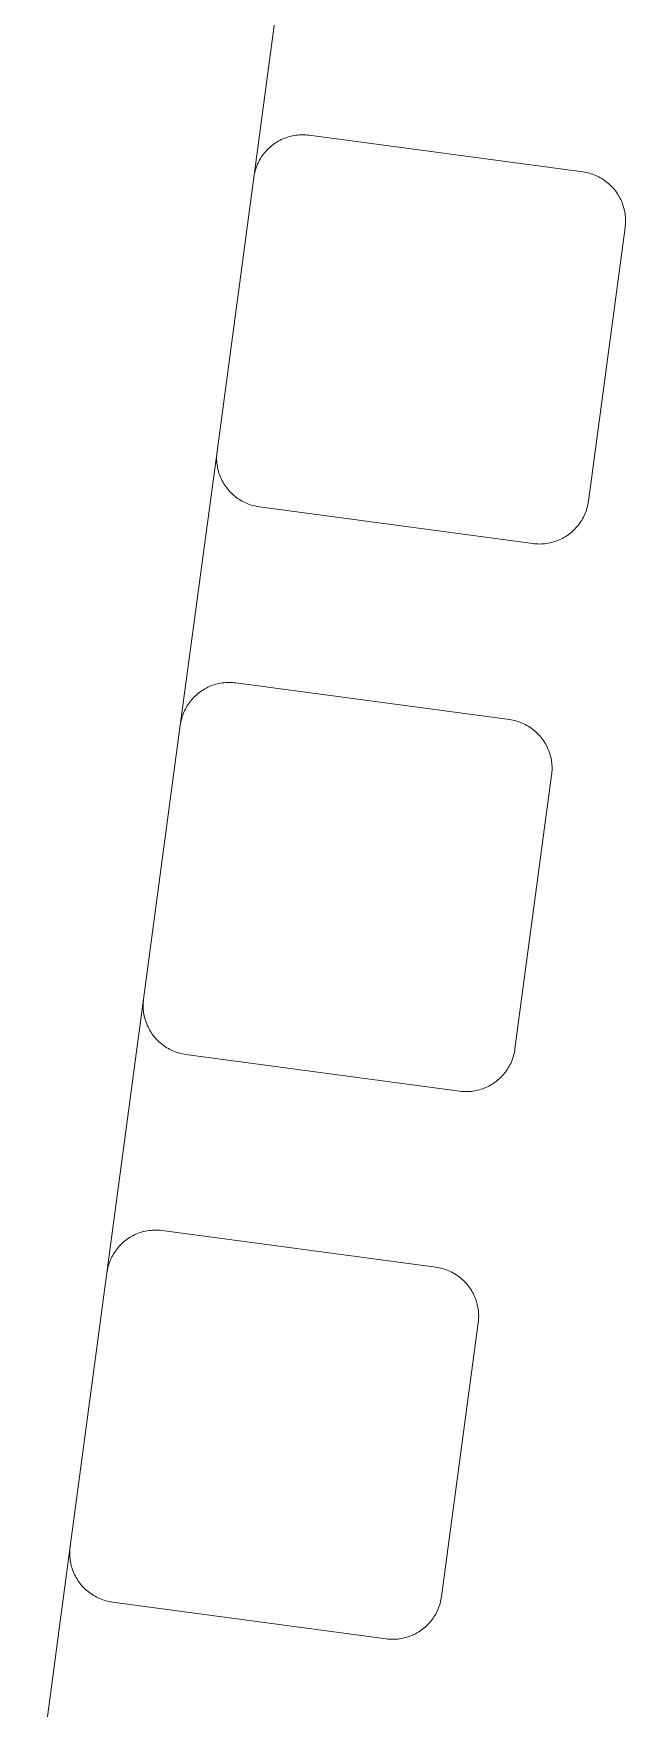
# Model space of a CAD drawing. Header units: inches. Extents: x -6 to 95, y -2 to 61.
# Drawn here: x 44.54 to 46.91, y 45.01 to 51.69 of the extents above; entities that cross this region are included whole.
import ezdxf

# ---------------------------------------------------------------- set-up
doc = ezdxf.new("R2010")
doc.units = ezdxf.units.IN
doc.layers.add('ZANO_R', color=7, linetype='Continuous', lineweight=0)

msp = doc.modelspace()

# ---------------------------------------------------------------- linework, layer by layer
at = {"layer": 'ZANO_R'}
for p, q in [((45.41979, 51.11914), (45.56646, 52.21229)), ((45.59422, 51.28881), (45.60092, 51.2894)), ((45.60092, 51.2894), (45.60764, 51.28977)), ((45.60764, 51.28977), (45.61436, 51.2899)), ((45.61436, 51.2899), (45.62109, 51.28981)), ((45.62109, 51.28981), (45.6278, 51.28949)), ((45.6278, 51.28949), (45.63451, 51.28894)), ((45.46613, 51.22191), (45.47062, 51.22692)), ((45.47062, 51.22692), (45.47528, 51.23177)), ((45.47528, 51.23177), (45.4801, 51.23646)), ((45.4801, 51.23646), (45.48508, 51.24098)), ((45.48508, 51.24098), (45.49021, 51.24533)), ((45.49021, 51.24533), (45.49548, 51.2495)), ((45.49548, 51.2495), (45.5009, 51.25349)), ((45.5009, 51.25349), (45.50645, 51.25729)), ((45.50645, 51.25729), (45.51212, 51.2609)), ((45.51212, 51.2609), (45.51791, 51.26432)), ((45.51791, 51.26432), (45.52382, 51.26753)), ((45.52382, 51.26753), (45.52983, 51.27054)), ((45.52983, 51.27054), (45.53595, 51.27335)), ((45.53595, 51.27335), (45.54215, 51.27594)), ((45.54215, 51.27594), (45.54844, 51.27832)), ((45.54844, 51.27832), (45.55481, 51.28048)), ((45.55481, 51.28048), (45.56125, 51.28243)), ((45.56125, 51.28243), (45.56775, 51.28415)), ((45.56775, 51.28415), (45.5743, 51.28566)), ((45.5743, 51.28566), (45.58091, 51.28693)), ((45.58091, 51.28693), (45.58755, 51.28798)), ((45.58755, 51.28798), (45.59422, 51.28881)), ((45.63451, 51.28894), (45.64119, 51.28816)), ((45.64119, 51.28816), (46.73434, 51.14148)), ((45.42708, 51.15193), (45.4292, 51.15831)), ((45.4292, 51.15831), (45.43154, 51.16462)), ((45.43154, 51.16462), (45.43409, 51.17084)), ((45.43409, 51.17084), (45.43686, 51.17697)), ((45.43686, 51.17697), (45.43983, 51.183)), ((45.43983, 51.183), (45.44301, 51.18893)), ((45.44301, 51.18893), (45.44639, 51.19474)), ((45.44639, 51.19474), (45.44996, 51.20044)), ((45.44996, 51.20044), (45.45372, 51.20601)), ((45.45372, 51.20601), (45.45768, 51.21145)), ((45.45768, 51.21145), (45.46182, 51.21675)), ((45.46182, 51.21675), (45.46613, 51.22191)), ((45.27312, 50.02599), (45.41979, 51.11914)), ((45.41979, 51.11914), (45.4208, 51.12579)), ((45.4208, 51.12579), (45.42203, 51.1324)), ((45.42203, 51.1324), (45.42349, 51.13897)), ((45.42349, 51.13897), (45.42517, 51.14548)), ((45.42517, 51.14548), (45.42708, 51.15193)), ((46.73434, 51.14148), (46.74098, 51.14048)), ((46.74098, 51.14048), (46.7476, 51.13924)), ((46.7476, 51.13924), (46.75416, 51.13778)), ((46.75416, 51.13778), (46.76067, 51.1361)), ((46.76067, 51.1361), (46.76712, 51.1342)), ((46.76712, 51.1342), (46.7735, 51.13207)), ((46.7735, 51.13207), (46.77981, 51.12973)), ((46.77981, 51.12973), (46.78603, 51.12718)), ((46.78603, 51.12718), (46.79216, 51.12441)), ((46.79216, 51.12441), (46.79819, 51.12144)), ((46.79819, 51.12144), (46.80412, 51.11827)), ((46.80412, 51.11827), (46.80994, 51.11489)), ((46.80994, 51.11489), (46.81563, 51.11132)), ((46.81563, 51.11132), (46.82121, 51.10755)), ((46.82121, 51.10755), (46.82665, 51.1036)), ((46.82665, 51.1036), (46.83195, 51.09946)), ((46.83195, 51.09946), (46.83711, 51.09514)), ((46.83711, 51.09514), (46.84211, 51.09065)), ((46.84211, 51.09065), (46.84696, 51.08599)), ((46.84696, 51.08599), (46.85165, 51.08117)), ((46.85165, 51.08117), (46.85617, 51.07619)), ((46.85617, 51.07619), (46.86052, 51.07107)), ((46.86052, 51.07107), (46.86469, 51.06579)), ((46.86469, 51.06579), (46.86868, 51.06038)), ((46.86868, 51.06038), (46.87249, 51.05483)), ((46.87249, 51.05483), (46.8761, 51.04915)), ((46.8761, 51.04915), (46.87951, 51.04336)), ((46.87951, 51.04336), (46.88272, 51.03745)), ((46.88272, 51.03745), (46.88574, 51.03144)), ((46.88574, 51.03144), (46.88854, 51.02533)), ((46.88854, 51.02533), (46.89113, 51.01912)), ((46.89113, 51.01912), (46.89351, 51.01283)), ((46.89351, 51.01283), (46.89568, 51.00646)), ((46.89568, 51.00646), (46.89762, 51.00003)), ((46.89762, 51.00003), (46.89935, 50.99353)), ((46.89935, 50.99353), (46.90085, 50.98697)), ((46.90085, 50.98697), (46.90213, 50.98037)), ((46.90213, 50.98037), (46.90318, 50.97372)), ((46.90318, 50.97372), (46.904, 50.96705)), ((46.904, 50.96705), (46.90459, 50.96035)), ((46.90459, 50.96035), (46.90496, 50.95364)), ((46.90335, 50.92009), (46.75668, 49.82694)), ((46.90413, 50.92677), (46.90335, 50.92009)), ((46.90468, 50.93347), (46.90413, 50.92677)), ((46.905, 50.94019), (46.90468, 50.93347)), ((46.90496, 50.95364), (46.9051, 50.94691)), ((46.9051, 50.94691), (46.905, 50.94019)), ((45.12645, 48.93284), (45.27312, 50.02599)), ((45.27179, 50.01261), (45.27234, 50.01931)), ((45.27234, 50.01931), (45.27312, 50.02599)), ((45.27137, 49.99917), (45.27146, 50.00589)), ((45.27151, 49.99245), (45.27137, 49.99917)), ((45.27146, 50.00589), (45.27179, 50.01261)), ((45.27187, 49.98573), (45.27151, 49.99245)), ((45.27247, 49.97903), (45.27187, 49.98573)), ((45.27329, 49.97236), (45.27247, 49.97903)), ((45.27434, 49.96571), (45.27329, 49.97236)), ((45.27562, 49.95911), (45.27434, 49.96571)), ((45.27712, 49.95256), (45.27562, 49.95911)), ((45.27884, 49.94606), (45.27712, 49.95256)), ((45.28079, 49.93962), (45.27884, 49.94606)), ((45.28295, 49.93325), (45.28079, 49.93962)), ((45.28533, 49.92696), (45.28295, 49.93325)), ((45.28793, 49.92076), (45.28533, 49.92696)), ((45.29073, 49.91464), (45.28793, 49.92076)), ((45.29374, 49.90863), (45.29073, 49.91464)), ((45.29696, 49.90272), (45.29374, 49.90863)), ((45.30037, 49.89693), (45.29696, 49.90272)), ((45.30398, 49.89125), (45.30037, 49.89693)), ((45.30778, 49.88571), (45.30398, 49.89125)), ((45.31177, 49.88029), (45.30778, 49.88571)), ((45.31594, 49.87502), (45.31177, 49.88029)), ((45.32029, 49.86989), (45.31594, 49.87502)), ((45.32481, 49.86491), (45.32029, 49.86989)), ((45.3295, 49.86009), (45.32481, 49.86491)), ((45.33435, 49.85543), (45.3295, 49.86009)), ((45.33936, 49.85094), (45.33435, 49.85543)), ((45.34452, 49.84662), (45.33936, 49.85094)), ((45.34982, 49.84249), (45.34452, 49.84662)), ((45.35526, 49.83853), (45.34982, 49.84249)), ((45.36083, 49.83477), (45.35526, 49.83853)), ((45.36653, 49.83119), (45.36083, 49.83477)), ((45.37235, 49.82782), (45.36653, 49.83119)), ((45.37827, 49.82464), (45.37235, 49.82782)), ((45.38431, 49.82167), (45.37827, 49.82464)), ((45.39044, 49.8189), (45.38431, 49.82167)), ((45.39666, 49.81635), (45.39044, 49.8189)), ((46.75567, 49.82029), (46.75443, 49.81368)), ((46.75668, 49.82694), (46.75567, 49.82029)), ((45.40296, 49.81401), (45.39666, 49.81635)), ((45.40935, 49.81189), (45.40296, 49.81401)), ((45.4158, 49.80998), (45.40935, 49.81189)), ((45.42231, 49.8083), (45.4158, 49.80998)), ((45.42887, 49.80684), (45.42231, 49.8083)), ((45.43548, 49.8056), (45.42887, 49.80684)), ((45.44213, 49.8046), (45.43548, 49.8056)), ((46.53528, 49.65793), (45.44213, 49.8046)), ((46.73008, 49.75134), (46.72651, 49.74564)), ((46.73346, 49.75715), (46.73008, 49.75134)), ((46.73664, 49.76308), (46.73346, 49.75715)), ((46.73961, 49.76911), (46.73664, 49.76308)), ((46.74237, 49.77524), (46.73961, 49.76911)), ((46.74493, 49.78147), (46.74237, 49.77524)), ((46.74727, 49.78777), (46.74493, 49.78147)), ((46.74939, 49.79415), (46.74727, 49.78777)), ((46.75129, 49.8006), (46.74939, 49.79415)), ((46.75298, 49.80711), (46.75129, 49.8006)), ((46.75443, 49.81368), (46.75298, 49.80711)), ((46.66435, 49.68518), (46.65855, 49.68176)), ((46.67002, 49.68879), (46.66435, 49.68518)), ((46.67557, 49.69259), (46.67002, 49.68879)), ((46.68098, 49.69658), (46.67557, 49.69259)), ((46.68626, 49.70075), (46.68098, 49.69658)), ((46.69139, 49.7051), (46.68626, 49.70075)), ((46.69637, 49.70962), (46.69139, 49.7051)), ((46.70119, 49.71431), (46.69637, 49.70962)), ((46.70584, 49.71916), (46.70119, 49.71431)), ((46.71033, 49.72417), (46.70584, 49.71916)), ((46.71465, 49.72933), (46.71033, 49.72417)), ((46.71879, 49.73463), (46.71465, 49.72933)), ((46.72274, 49.74007), (46.71879, 49.73463)), ((46.72651, 49.74564), (46.72274, 49.74007)), ((46.54196, 49.65714), (46.53528, 49.65793)), ((46.54866, 49.65659), (46.54196, 49.65714)), ((46.55538, 49.65627), (46.54866, 49.65659)), ((46.56211, 49.65618), (46.55538, 49.65627)), ((46.56883, 49.65631), (46.56211, 49.65618)), ((46.57554, 49.65668), (46.56883, 49.65631)), ((46.58224, 49.65727), (46.57554, 49.65668)), ((46.58892, 49.6581), (46.58224, 49.65727)), ((46.59556, 49.65915), (46.58892, 49.6581)), ((46.60216, 49.66043), (46.59556, 49.65915)), ((46.60872, 49.66193), (46.60216, 49.66043)), ((46.61522, 49.66365), (46.60872, 49.66193)), ((46.62166, 49.6656), (46.61522, 49.66365)), ((46.62802, 49.66776), (46.62166, 49.6656)), ((46.63431, 49.67014), (46.62802, 49.66776)), ((46.64052, 49.67273), (46.63431, 49.67014)), ((46.64663, 49.67554), (46.64052, 49.67273)), ((46.65265, 49.67855), (46.64663, 49.67554)), ((46.65855, 49.68176), (46.65265, 49.67855)), ((45.23048, 49.08123), (45.23649, 49.08425)), ((45.23649, 49.08425), (45.2426, 49.08705)), ((45.2426, 49.08705), (45.24881, 49.08964)), ((45.24881, 49.08964), (45.2551, 49.09202)), ((45.2551, 49.09202), (45.26147, 49.09419)), ((45.26147, 49.09419), (45.2679, 49.09613)), ((45.2679, 49.09613), (45.27441, 49.09786)), ((45.27441, 49.09786), (45.28096, 49.09936)), ((45.28096, 49.09936), (45.28756, 49.10064)), ((45.28756, 49.10064), (45.29421, 49.10169)), ((45.29421, 49.10169), (45.30088, 49.10251)), ((45.30088, 49.10251), (45.30758, 49.1031)), ((45.30758, 49.1031), (45.31429, 49.10347)), ((45.31429, 49.10347), (45.32102, 49.10361)), ((45.32102, 49.10361), (45.32774, 49.10351)), ((45.32774, 49.10351), (45.33446, 49.10319)), ((45.33446, 49.10319), (45.34116, 49.10264)), ((45.34116, 49.10264), (45.34784, 49.10186)), ((45.34784, 49.10186), (46.44099, 48.95519)), ((45.15662, 49.01414), (45.16038, 49.01972)), ((45.16038, 49.01972), (45.16434, 49.02516)), ((45.16434, 49.02516), (45.16847, 49.03046)), ((45.16847, 49.03046), (45.17279, 49.03561)), ((45.17279, 49.03561), (45.17728, 49.04062)), ((45.17728, 49.04062), (45.18194, 49.04547)), ((45.18194, 49.04547), (45.18676, 49.05016)), ((45.18676, 49.05016), (45.19174, 49.05468)), ((45.19174, 49.05468), (45.19687, 49.05903)), ((45.19687, 49.05903), (45.20214, 49.0632)), ((45.20214, 49.0632), (45.20756, 49.06719)), ((45.20756, 49.06719), (45.2131, 49.07099)), ((45.2131, 49.07099), (45.21878, 49.07461)), ((45.21878, 49.07461), (45.22457, 49.07802)), ((45.22457, 49.07802), (45.23048, 49.08123)), ((45.12869, 48.9461), (45.13015, 48.95267)), ((45.13015, 48.95267), (45.13183, 48.95918)), ((45.13183, 48.95918), (45.13374, 48.96563)), ((45.13374, 48.96563), (45.13586, 48.97201)), ((45.13586, 48.97201), (45.1382, 48.97832)), ((45.1382, 48.97832), (45.14075, 48.98454)), ((45.14075, 48.98454), (45.14352, 48.99067)), ((45.14352, 48.99067), (45.14649, 48.9967)), ((45.14649, 48.9967), (45.14966, 49.00263)), ((45.14966, 49.00263), (45.15304, 49.00845)), ((45.15304, 49.00845), (45.15662, 49.01414)), ((46.44099, 48.95519), (46.44764, 48.95418)), ((46.44764, 48.95418), (46.45425, 48.95294)), ((46.45425, 48.95294), (46.46082, 48.95148)), ((46.46082, 48.95148), (46.46733, 48.9498)), ((46.46733, 48.9498), (46.47378, 48.9479)), ((44.97977, 47.8397), (45.12645, 48.93284)), ((45.12645, 48.93284), (45.12745, 48.93949)), ((45.12745, 48.93949), (45.12869, 48.9461)), ((46.47378, 48.9479), (46.48016, 48.94578)), ((46.48016, 48.94578), (46.48646, 48.94344)), ((46.48646, 48.94344), (46.49269, 48.94088)), ((46.49269, 48.94088), (46.49882, 48.93812)), ((46.49882, 48.93812), (46.50485, 48.93514)), ((46.50485, 48.93514), (46.51078, 48.93197)), ((46.51078, 48.93197), (46.51659, 48.92859)), ((46.51659, 48.92859), (46.52229, 48.92502)), ((46.52229, 48.92502), (46.52786, 48.92125)), ((46.52786, 48.92125), (46.5333, 48.9173)), ((46.5333, 48.9173), (46.5386, 48.91316)), ((46.5386, 48.91316), (46.54376, 48.90884)), ((46.54376, 48.90884), (46.54877, 48.90435)), ((46.54877, 48.90435), (46.55362, 48.8997)), ((46.55362, 48.8997), (46.55831, 48.89488)), ((46.55831, 48.89488), (46.56283, 48.8899)), ((46.56283, 48.8899), (46.56718, 48.88477)), ((46.56718, 48.88477), (46.57135, 48.87949)), ((46.57135, 48.87949), (46.57534, 48.87408)), ((46.57534, 48.87408), (46.57914, 48.86853)), ((46.57914, 48.86853), (46.58275, 48.86286)), ((46.58275, 48.86286), (46.58617, 48.85706)), ((46.58617, 48.85706), (46.58938, 48.85116)), ((46.58938, 48.85116), (46.59239, 48.84514)), ((46.59239, 48.84514), (46.5952, 48.83903)), ((46.5952, 48.83903), (46.59779, 48.83282)), ((46.59779, 48.83282), (46.60017, 48.82653)), ((46.60017, 48.82653), (46.60233, 48.82017)), ((46.60233, 48.82017), (46.60428, 48.81373)), ((46.60428, 48.81373), (46.606, 48.80723)), ((46.606, 48.80723), (46.60751, 48.80067)), ((46.60751, 48.80067), (46.60878, 48.79407)), ((46.60878, 48.79407), (46.60983, 48.78743)), ((46.60983, 48.78743), (46.61066, 48.78075)), ((46.61066, 48.78075), (46.61125, 48.77405)), ((46.61125, 48.77405), (46.61162, 48.76734)), ((46.61166, 48.75389), (46.61134, 48.74717)), ((46.61162, 48.76734), (46.61175, 48.76061)), ((46.61175, 48.76061), (46.61166, 48.75389)), ((46.61001, 48.73379), (46.46333, 47.64064)), ((46.61079, 48.74047), (46.61001, 48.73379)), ((46.61134, 48.74717), (46.61079, 48.74047)), ((44.8331, 46.74655), (44.97977, 47.8397)), ((44.97803, 47.81287), (44.97812, 47.8196)), ((44.97816, 47.80615), (44.97803, 47.81287)), ((44.97812, 47.8196), (44.97844, 47.82631)), ((44.97844, 47.82631), (44.97899, 47.83302)), ((44.97899, 47.83302), (44.97977, 47.8397)), ((44.97853, 47.79943), (44.97816, 47.80615)), ((44.97912, 47.79273), (44.97853, 47.79943)), ((44.97995, 47.78606), (44.97912, 47.79273)), ((44.981, 47.77942), (44.97995, 47.78606)), ((44.98227, 47.77281), (44.981, 47.77942)), ((44.98378, 47.76626), (44.98227, 47.77281)), ((44.9855, 47.75976), (44.98378, 47.76626)), ((44.98745, 47.75332), (44.9855, 47.75976)), ((44.98961, 47.74695), (44.98745, 47.75332)), ((44.99199, 47.74066), (44.98961, 47.74695)), ((44.99458, 47.73446), (44.99199, 47.74066)), ((44.99739, 47.72834), (44.99458, 47.73446)), ((45.0004, 47.72233), (44.99739, 47.72834)), ((45.00361, 47.71642), (45.0004, 47.72233)), ((45.00703, 47.71063), (45.00361, 47.71642)), ((45.01064, 47.70496), (45.00703, 47.71063)), ((45.01444, 47.69941), (45.01064, 47.70496)), ((45.01843, 47.69399), (45.01444, 47.69941)), ((45.0226, 47.68872), (45.01843, 47.69399)), ((45.02695, 47.68359), (45.0226, 47.68872)), ((45.03147, 47.67861), (45.02695, 47.68359)), ((45.03616, 47.67379), (45.03147, 47.67861)), ((45.04101, 47.66913), (45.03616, 47.67379)), ((45.04602, 47.66464), (45.04101, 47.66913)), ((45.05118, 47.66033), (45.04602, 47.66464)), ((45.05648, 47.65619), (45.05118, 47.66033)), ((45.06192, 47.65223), (45.05648, 47.65619)), ((45.06749, 47.64847), (45.06192, 47.65223)), ((45.07319, 47.64489), (45.06749, 47.64847)), ((45.079, 47.64152), (45.07319, 47.64489)), ((45.08493, 47.63834), (45.079, 47.64152)), ((45.09096, 47.63537), (45.08493, 47.63834)), ((45.09709, 47.6326), (45.09096, 47.63537)), ((45.10332, 47.63005), (45.09709, 47.6326)), ((45.10962, 47.62771), (45.10332, 47.63005)), ((45.116, 47.62559), (45.10962, 47.62771)), ((45.12245, 47.62368), (45.116, 47.62559)), ((45.12896, 47.622), (45.12245, 47.62368)), ((45.13553, 47.62054), (45.12896, 47.622)), ((45.14214, 47.61931), (45.13553, 47.62054)), ((45.14879, 47.6183), (45.14214, 47.61931)), ((46.24194, 47.47163), (45.14879, 47.6183)), ((46.45795, 47.61431), (46.45605, 47.60785)), ((46.45963, 47.62082), (46.45795, 47.61431)), ((46.46109, 47.62738), (46.45963, 47.62082)), ((46.46233, 47.63399), (46.46109, 47.62738)), ((46.46333, 47.64064), (46.46233, 47.63399)), ((46.42544, 47.54833), (46.42131, 47.54303)), ((46.4294, 47.55377), (46.42544, 47.54833)), ((46.43316, 47.55934), (46.4294, 47.55377)), ((46.43674, 47.56504), (46.43316, 47.55934)), ((46.44012, 47.57086), (46.43674, 47.56504)), ((46.44329, 47.57678), (46.44012, 47.57086)), ((46.44626, 47.58282), (46.44329, 47.57678)), ((46.44903, 47.58895), (46.44626, 47.58282)), ((46.45158, 47.59517), (46.44903, 47.58895)), ((46.45392, 47.60147), (46.45158, 47.59517)), ((46.45605, 47.60785), (46.45392, 47.60147)), ((46.32831, 47.4793), (46.32188, 47.47735)), ((46.33468, 47.48146), (46.32831, 47.4793)), ((46.34097, 47.48384), (46.33468, 47.48146)), ((46.34718, 47.48644), (46.34097, 47.48384)), ((46.35329, 47.48924), (46.34718, 47.48644)), ((46.3593, 47.49225), (46.35329, 47.48924)), ((46.36521, 47.49547), (46.3593, 47.49225)), ((46.371, 47.49888), (46.36521, 47.49547)), ((46.37668, 47.50249), (46.371, 47.49888)), ((46.38223, 47.50629), (46.37668, 47.50249)), ((46.38764, 47.51028), (46.38223, 47.50629)), ((46.39291, 47.51445), (46.38764, 47.51028)), ((46.39804, 47.5188), (46.39291, 47.51445)), ((46.40302, 47.52332), (46.39804, 47.5188)), ((46.40784, 47.52801), (46.40302, 47.52332)), ((46.4125, 47.53286), (46.40784, 47.52801)), ((46.41699, 47.53787), (46.4125, 47.53286)), ((46.42131, 47.54303), (46.41699, 47.53787)), ((46.24862, 47.47085), (46.24194, 47.47163)), ((46.25532, 47.4703), (46.24862, 47.47085)), ((46.26204, 47.46997), (46.25532, 47.4703)), ((46.26876, 47.46988), (46.26204, 47.46997)), ((46.27549, 47.47002), (46.26876, 47.46988)), ((46.2822, 47.47038), (46.27549, 47.47002)), ((46.2889, 47.47098), (46.2822, 47.47038)), ((46.29557, 47.4718), (46.2889, 47.47098)), ((46.30222, 47.47285), (46.29557, 47.4718)), ((46.30882, 47.47413), (46.30222, 47.47285)), ((46.31538, 47.47563), (46.30882, 47.47413)), ((46.32188, 47.47735), (46.31538, 47.47563)), ((44.90352, 46.87274), (44.9088, 46.87691)), ((44.9088, 46.87691), (44.91421, 46.8809)), ((44.91421, 46.8809), (44.91976, 46.8847)), ((44.91976, 46.8847), (44.92543, 46.88831)), ((44.92543, 46.88831), (44.93123, 46.89172)), ((44.93123, 46.89172), (44.93714, 46.89494)), ((44.93714, 46.89494), (44.94315, 46.89795)), ((44.94315, 46.89795), (44.94926, 46.90075)), ((44.94926, 46.90075), (44.95547, 46.90334)), ((44.95547, 46.90334), (44.96176, 46.90573)), ((44.96176, 46.90573), (44.96812, 46.90789)), ((44.96812, 46.90789), (44.97456, 46.90983)), ((44.97456, 46.90983), (44.98106, 46.91156)), ((44.98106, 46.91156), (44.98762, 46.91306)), ((44.98762, 46.91306), (44.99422, 46.91434)), ((44.99422, 46.91434), (45.00086, 46.91539)), ((45.00086, 46.91539), (45.00754, 46.91621)), ((45.00754, 46.91621), (45.01424, 46.91681)), ((45.01424, 46.91681), (45.02095, 46.91717)), ((45.02095, 46.91717), (45.02768, 46.91731)), ((45.02768, 46.91731), (45.0344, 46.91722)), ((45.0344, 46.91722), (45.04112, 46.91689)), ((45.04112, 46.91689), (45.04782, 46.91634)), ((45.04782, 46.91634), (45.0545, 46.91556)), ((45.0545, 46.91556), (46.14765, 46.76889)), ((44.85017, 46.80437), (44.85315, 46.8104)), ((44.85315, 46.8104), (44.85632, 46.81633)), ((44.85632, 46.81633), (44.8597, 46.82215)), ((44.8597, 46.82215), (44.86327, 46.82785)), ((44.86327, 46.82785), (44.86704, 46.83342)), ((44.86704, 46.83342), (44.87099, 46.83886)), ((44.87099, 46.83886), (44.87513, 46.84416)), ((44.87513, 46.84416), (44.87945, 46.84932)), ((44.87945, 46.84932), (44.88394, 46.85432)), ((44.88394, 46.85432), (44.88859, 46.85918)), ((44.88859, 46.85918), (44.89341, 46.86386)), ((44.89341, 46.86386), (44.89839, 46.86839)), ((44.89839, 46.86839), (44.90352, 46.87274)), ((44.68643, 45.6534), (44.8331, 46.74655)), ((44.8331, 46.74655), (44.83411, 46.7532)), ((44.83411, 46.7532), (44.83535, 46.75981)), ((44.83535, 46.75981), (44.83681, 46.76637)), ((44.83681, 46.76637), (44.83849, 46.77288)), ((44.83849, 46.77288), (44.84039, 46.77933)), ((44.84039, 46.77933), (44.84252, 46.78571)), ((44.84252, 46.78571), (44.84485, 46.79202)), ((44.84485, 46.79202), (44.84741, 46.79824)), ((44.84741, 46.79824), (44.85017, 46.80437)), ((46.14765, 46.76889), (46.1543, 46.76788)), ((46.1543, 46.76788), (46.16091, 46.76665)), ((46.16091, 46.76665), (46.16747, 46.76519)), ((46.16747, 46.76519), (46.17399, 46.7635)), ((46.17399, 46.7635), (46.18044, 46.7616)), ((46.18044, 46.7616), (46.18682, 46.75948)), ((46.18682, 46.75948), (46.19312, 46.75714)), ((46.19312, 46.75714), (46.19934, 46.75458)), ((46.19934, 46.75458), (46.20547, 46.75182)), ((46.20547, 46.75182), (46.21151, 46.74885)), ((46.21151, 46.74885), (46.21743, 46.74567)), ((46.21743, 46.74567), (46.22325, 46.74229)), ((46.22325, 46.74229), (46.22895, 46.73872)), ((46.22895, 46.73872), (46.23452, 46.73495)), ((46.23452, 46.73495), (46.23996, 46.731)), ((46.23996, 46.731), (46.24526, 46.72686)), ((46.24526, 46.72686), (46.25042, 46.72255)), ((46.25042, 46.72255), (46.25543, 46.71806)), ((46.25543, 46.71806), (46.26028, 46.7134)), ((46.26028, 46.7134), (46.26497, 46.70858)), ((46.26497, 46.70858), (46.26949, 46.7036)), ((46.26949, 46.7036), (46.27384, 46.69847)), ((46.27384, 46.69847), (46.27801, 46.69319)), ((46.27801, 46.69319), (46.282, 46.68778)), ((46.282, 46.68778), (46.2858, 46.68223)), ((46.2858, 46.68223), (46.28941, 46.67656)), ((46.28941, 46.67656), (46.29282, 46.67076)), ((46.29282, 46.67076), (46.29604, 46.66486)), ((46.29604, 46.66486), (46.29905, 46.65884)), ((46.29905, 46.65884), (46.30185, 46.65273)), ((46.30185, 46.65273), (46.30445, 46.64653)), ((46.30445, 46.64653), (46.30683, 46.64024)), ((46.30683, 46.64024), (46.30899, 46.63387)), ((46.30899, 46.63387), (46.31094, 46.62743)), ((46.31094, 46.62743), (46.31266, 46.62093)), ((46.31266, 46.62093), (46.31416, 46.61438)), ((46.31416, 46.61438), (46.31544, 46.60777)), ((46.31666, 46.54749), (46.16999, 45.45434)), ((46.31544, 46.60777), (46.31649, 46.60113)), ((46.31649, 46.60113), (46.31731, 46.59446)), ((46.31744, 46.55417), (46.31666, 46.54749)), ((46.31731, 46.59446), (46.31791, 46.58776)), ((46.31799, 46.56088), (46.31744, 46.55417)), ((46.31791, 46.58776), (46.31827, 46.58104)), ((46.31832, 46.56759), (46.31799, 46.56088)), ((46.31827, 46.58104), (46.31841, 46.57432)), ((46.31841, 46.57432), (46.31832, 46.56759)), ((44.53976, 44.56025), (44.68643, 45.6534)), ((44.68468, 45.62657), (44.68478, 45.6333)), ((44.68482, 45.61985), (44.68468, 45.62657)), ((44.68478, 45.6333), (44.6851, 45.64002)), ((44.68519, 45.61313), (44.68482, 45.61985)), ((44.6851, 45.64002), (44.68565, 45.64672)), ((44.68578, 45.60644), (44.68519, 45.61313)), ((44.68565, 45.64672), (44.68643, 45.6534)), ((44.6866, 45.59976), (44.68578, 45.60644)), ((44.68765, 45.59312), (44.6866, 45.59976)), ((44.68893, 45.58652), (44.68765, 45.59312)), ((44.69043, 45.57996), (44.68893, 45.58652)), ((44.69216, 45.57346), (44.69043, 45.57996)), ((44.6941, 45.56702), (44.69216, 45.57346)), ((44.69627, 45.56065), (44.6941, 45.56702)), ((44.69865, 45.55436), (44.69627, 45.56065)), ((44.70124, 45.54816), (44.69865, 45.55436)), ((44.70405, 45.54205), (44.70124, 45.54816)), ((44.70706, 45.53603), (44.70405, 45.54205)), ((44.71027, 45.53013), (44.70706, 45.53603)), ((44.71369, 45.52433), (44.71027, 45.53013)), ((44.7173, 45.51866), (44.71369, 45.52433)), ((44.7211, 45.51311), (44.7173, 45.51866)), ((44.72509, 45.5077), (44.7211, 45.51311)), ((44.72926, 45.50242), (44.72509, 45.5077)), ((44.73361, 45.49729), (44.72926, 45.50242)), ((44.73813, 45.49231), (44.73361, 45.49729)), ((44.74282, 45.48749), (44.73813, 45.49231)), ((44.74767, 45.48283), (44.74282, 45.48749)), ((44.75268, 45.47834), (44.74767, 45.48283)), ((44.75783, 45.47403), (44.75268, 45.47834)), ((44.76313, 45.46989), (44.75783, 45.47403)), ((44.76857, 45.46594), (44.76313, 45.46989)), ((44.77415, 45.46217), (44.76857, 45.46594)), ((44.77984, 45.4586), (44.77415, 45.46217)), ((44.78566, 45.45522), (44.77984, 45.4586)), ((44.79159, 45.45204), (44.78566, 45.45522)), ((44.79762, 45.44907), (44.79159, 45.45204)), ((44.80375, 45.44631), (44.79762, 45.44907)), ((44.80997, 45.44375), (44.80375, 45.44631)), ((44.81628, 45.44141), (44.80997, 45.44375)), ((44.82266, 45.43929), (44.81628, 45.44141)), ((44.82911, 45.43739), (44.82266, 45.43929)), ((44.83562, 45.4357), (44.82911, 45.43739)), ((44.84219, 45.43424), (44.83562, 45.4357)), ((44.8488, 45.43301), (44.84219, 45.43424)), ((44.85545, 45.432), (44.8488, 45.43301)), ((45.94859, 45.28533), (44.85545, 45.432)), ((46.15824, 45.40887), (46.15569, 45.40265)), ((46.16058, 45.41518), (46.15824, 45.40887)), ((46.1627, 45.42156), (46.16058, 45.41518)), ((46.16461, 45.42801), (46.1627, 45.42156)), ((46.16629, 45.43452), (46.16461, 45.42801)), ((46.16775, 45.44108), (46.16629, 45.43452)), ((46.16898, 45.44769), (46.16775, 45.44108)), ((46.16999, 45.45434), (46.16898, 45.44769)), ((46.1145, 45.34172), (46.10968, 45.33703)), ((46.11916, 45.34657), (46.1145, 45.34172)), ((46.12365, 45.35157), (46.11916, 45.34657)), ((46.12796, 45.35673), (46.12365, 45.35157)), ((46.1321, 45.36203), (46.12796, 45.35673)), ((46.13606, 45.36747), (46.1321, 45.36203)), ((46.13982, 45.37305), (46.13606, 45.36747)), ((46.1434, 45.37874), (46.13982, 45.37305)), ((46.14677, 45.38456), (46.1434, 45.37874)), ((46.14995, 45.39049), (46.14677, 45.38456)), ((46.15292, 45.39652), (46.14995, 45.39049)), ((46.15569, 45.40265), (46.15292, 45.39652)), ((45.95527, 45.28455), (45.94859, 45.28533)), ((45.96198, 45.284), (45.95527, 45.28455)), ((45.96869, 45.28368), (45.96198, 45.284)), ((45.97542, 45.28358), (45.96869, 45.28368)), ((45.98214, 45.28372), (45.97542, 45.28358)), ((45.98886, 45.28408), (45.98214, 45.28372)), ((45.99556, 45.28468), (45.98886, 45.28408)), ((46.00223, 45.2855), (45.99556, 45.28468)), ((46.00887, 45.28655), (46.00223, 45.2855)), ((46.01548, 45.28783), (46.00887, 45.28655)), ((46.02203, 45.28933), (46.01548, 45.28783)), ((46.02853, 45.29106), (46.02203, 45.28933)), ((46.03497, 45.293), (46.02853, 45.29106)), ((46.04134, 45.29517), (46.03497, 45.293)), ((46.04763, 45.29755), (46.04134, 45.29517)), ((46.05383, 45.30014), (46.04763, 45.29755)), ((46.05995, 45.30294), (46.05383, 45.30014)), ((46.06596, 45.30595), (46.05995, 45.30294)), ((46.07187, 45.30917), (46.06596, 45.30595)), ((46.07766, 45.31258), (46.07187, 45.30917)), ((46.08333, 45.31619), (46.07766, 45.31258)), ((46.08888, 45.32), (46.08333, 45.31619)), ((46.0943, 45.32398), (46.08888, 45.32)), ((46.09957, 45.32816), (46.0943, 45.32398)), ((46.1047, 45.3325), (46.09957, 45.32816)), ((46.10968, 45.33703), (46.1047, 45.3325))]:
    msp.add_line(p, q, dxfattribs=at)

doc.saveas('drawing.dxf')
